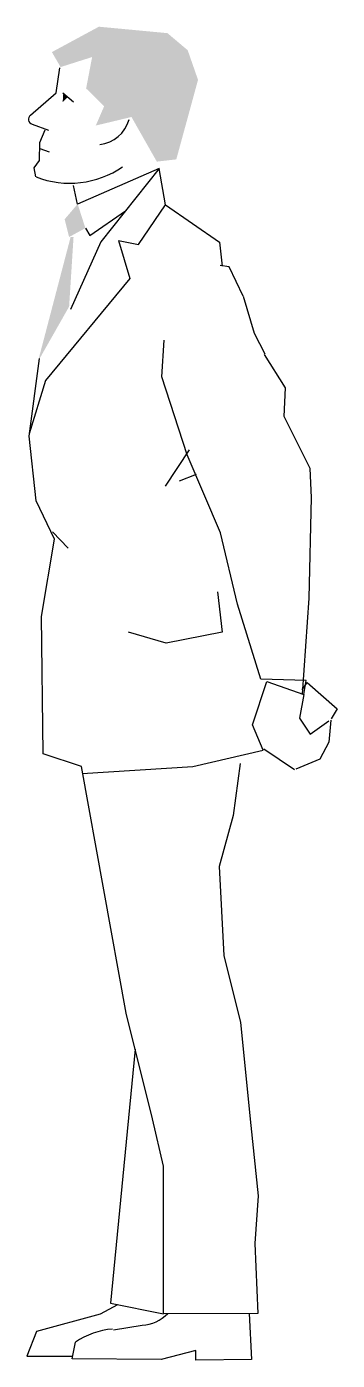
# Model space of a CAD drawing. Extents: x 0 to 0.41, y -0.01 to 1.78.
import ezdxf

# ---------------------------------------------------------------- set-up
doc = ezdxf.new("R2010")
doc.units = 0
doc.header["$LTSCALE"] = 1.2
doc.header["$MEASUREMENT"] = 0
doc.layers.add('GENTE', color=7, linetype='CONTINUOUS')

msp = doc.modelspace()

# ---------------------------------------------------------------- linework, layer by layer
at = {"layer": 'GENTE'}
for p, q in [((0.0393, 1.6873), (0.0443, 1.7206)), ((0.0049, 1.6577), (0.0393, 1.6873)), ((0.0481, 1.6874), (0.0624, 1.6754)), ((0.0072, 1.6454), (0.0289, 1.6375)), ((0.017, 1.5969), (0.0176, 1.621)), ((0.0176, 1.621), (0.0246, 1.638)), ((0.0174, 1.6132), (0.0299, 1.6087)), ((0.0099, 1.587), (0.017, 1.5969)), ((0.0124, 1.575), (0.0099, 1.587)), ((0.1768, 1.5864), (0.068, 1.5389)), ((0.1768, 1.5864), (0.0988, 1.4883)), ((0.185, 1.5378), (0.1767, 1.5863)), ((0.068, 1.5389), (0.0624, 1.5635)), ((0.1492, 1.4847), (0.185, 1.5378)), ((0.185, 1.5378), (0.2573, 1.4879)), ((0.0843, 1.4968), (0.1319, 1.53)), ((0.0783, 1.5067), (0.0843, 1.4968)), ((0.0988, 1.4883), (0.0586, 1.3979)), ((0.1224, 1.4902), (0.1492, 1.4847)), ((0.1224, 1.4902), (0.1376, 1.4394)), ((0.2573, 1.4879), (0.2609, 1.456)), ((0.2583, 1.4572), (0.2701, 1.4553)), ((0.2888, 1.4156), (0.27, 1.4548)), ((0.1376, 1.4394), (0.0249, 1.303)), ((0.2888, 1.4156), (0.3037, 1.3663)), ((0.1804, 1.3079), (0.1835, 1.3571)), ((0.3037, 1.3663), (0.3176, 1.3386)), ((0.3454, 1.2934), (0.3173, 1.3381)), ((0.0035, 1.2287), (0.017, 1.3327)), ((0.0249, 1.303), (0.0032, 1.2318)), ((0.2141, 1.2039), (0.1804, 1.3079)), ((0.3436, 1.2549), (0.3454, 1.2934)), ((0.3784, 1.1856), (0.3436, 1.2549)), ((0.0128, 1.1424), (0.0035, 1.2287)), ((0.2168, 1.2106), (0.1846, 1.162)), ((0.2584, 1.0997), (0.2141, 1.2039)), ((0.2262, 1.1775), (0.2035, 1.1686)), ((0.38, 1.1471), (0.3784, 1.1856)), ((0.0372, 1.0911), (0.0128, 1.1424)), ((0.3767, 1.0125), (0.38, 1.1471)), ((0.0198, 0.9878), (0.0372, 1.0911)), ((0.0343, 1.101), (0.0554, 1.0794)), ((0.2812, 1.0046), (0.2584, 1.0997)), ((0.2545, 1.0207), (0.2607, 0.9672)), ((0.3125, 0.9043), (0.2812, 1.0046)), ((0.3678, 0.8843), (0.3767, 1.0125)), ((0.0218, 0.8046), (0.0198, 0.9878)), ((0.186, 0.9525), (0.1357, 0.9669)), ((0.2607, 0.9672), (0.186, 0.9525)), ((0.3014, 0.8431), (0.3206, 0.9011)), ((0.3728, 0.9023), (0.3125, 0.9043)), ((0.3206, 0.9011), (0.3698, 0.8839)), ((0.3677, 0.89), (0.3743, 0.8997)), ((0.3698, 0.8839), (0.3728, 0.9023)), ((0.3743, 0.8997), (0.4144, 0.8648)), ((0.3698, 0.8839), (0.3639, 0.8522)), ((0.4144, 0.8648), (0.4061, 0.8511)), ((0.3155, 0.8095), (0.3014, 0.8431)), ((0.3639, 0.8522), (0.3781, 0.8308)), ((0.3781, 0.8308), (0.403, 0.8486)), ((0.4056, 0.8493), (0.4029, 0.82)), ((0.4029, 0.82), (0.391, 0.7974)), ((0.0732, 0.7875), (0.0218, 0.8046)), ((0.2215, 0.7875), (0.3155, 0.8095)), ((0.3162, 0.8111), (0.3572, 0.7834)), ((0.1327, 0.4581), (0.0732, 0.7875)), ((0.0742, 0.7784), (0.2215, 0.7875)), ((0.2846, 0.7916), (0.2756, 0.7221)), ((0.391, 0.7974), (0.359, 0.7841)), ((0.2756, 0.7221), (0.2566, 0.6542)), ((0.2566, 0.6542), (0.2632, 0.5351)), ((0.2632, 0.5351), (0.2851, 0.4456)), ((0.168, 0.3172), (0.1327, 0.4581)), ((0.2851, 0.4456), (0.2989, 0.308)), ((0.1447, 0.4102), (0.1117, 0.0707)), ((0.1827, 0.2537), (0.168, 0.3172)), ((0.2989, 0.308), (0.3087, 0.2141)), ((0.1827, 0.0565), (0.1827, 0.2537)), ((0.3087, 0.2141), (0.3046, 0.1507)), ((0.3046, 0.1507), (0.3082, 0.0572)), ((0.098, 0.0561), (0.0132, 0.033)), ((0.1212, 0.0688), (0.098, 0.0561)), ((0.1117, 0.0707), (0.1827, 0.0565)), ((0.3082, 0.0572), (0.1827, 0.0565)), ((0.2966, 0.0572), (0.3, -0.0044)), ((0.1156, 0.0352), (0.154, 0.0414)), ((0.0132, 0.033), (0, 0)), ((0.0605, -0.0033), (0.0649, 0.0187)), ((0, 0), (0.0605, 0)), ((0.2256, 0.0077), (0.1794, -0.0044)), ((0.2256, -0.0055), (0.2256, 0.0077)), ((0.1794, -0.0044), (0.0605, -0.0033)), ((0.3, -0.0044), (0.2256, -0.0055))]:
    msp.add_line(p, q, dxfattribs=at)
for centre, radius, start, end in [((0.0096, 1.6522), 0.00724, 130.7477, 250.0779), ((0.0923, 1.6638), 0.0459, 276.5338, 344.6116), ((0.0573, 1.6915), 0.1248, 248.9234, 304.431), ((0.151, 0.0928), 0.0515, 273.2902, 316.2578), ((0.1226, -0.0649), 0.1015, 94.5718, 124.5744)]:
    msp.add_arc(centre, radius, start, end, dxfattribs=at)
for points in [[(0.0336, 1.7418), (0.0963, 1.7757), (0.0452, 1.7218), (0.1878, 1.7671)], [(0.0891, 1.7447), (0.1878, 1.7671), (0.0793, 1.6932), (0.2148, 1.7443)], [(0.0793, 1.6932), (0.2148, 1.7443), (0.1033, 1.6694), (0.2286, 1.7047)], [(0.1033, 1.6694), (0.2286, 1.7047), (0.0922, 1.6437), (0.1398, 1.6551)], [(0.2286, 1.7047), (0.1398, 1.6551), (0.1996, 1.5985), (0.1736, 1.5955)], [(0.0487, 1.6855), (0.048, 1.6749), (0.0543, 1.6811)], [(0.068, 1.5389), (0.0506, 1.5185), (0.0783, 1.5067), (0.0566, 1.4948)], [(0.0586, 1.4948), (0.0151, 1.3287), (0.0625, 1.4948), (0.0566, 1.4019)]]:
    msp.add_solid(points, dxfattribs=at)

doc.saveas('drawing.dxf')
